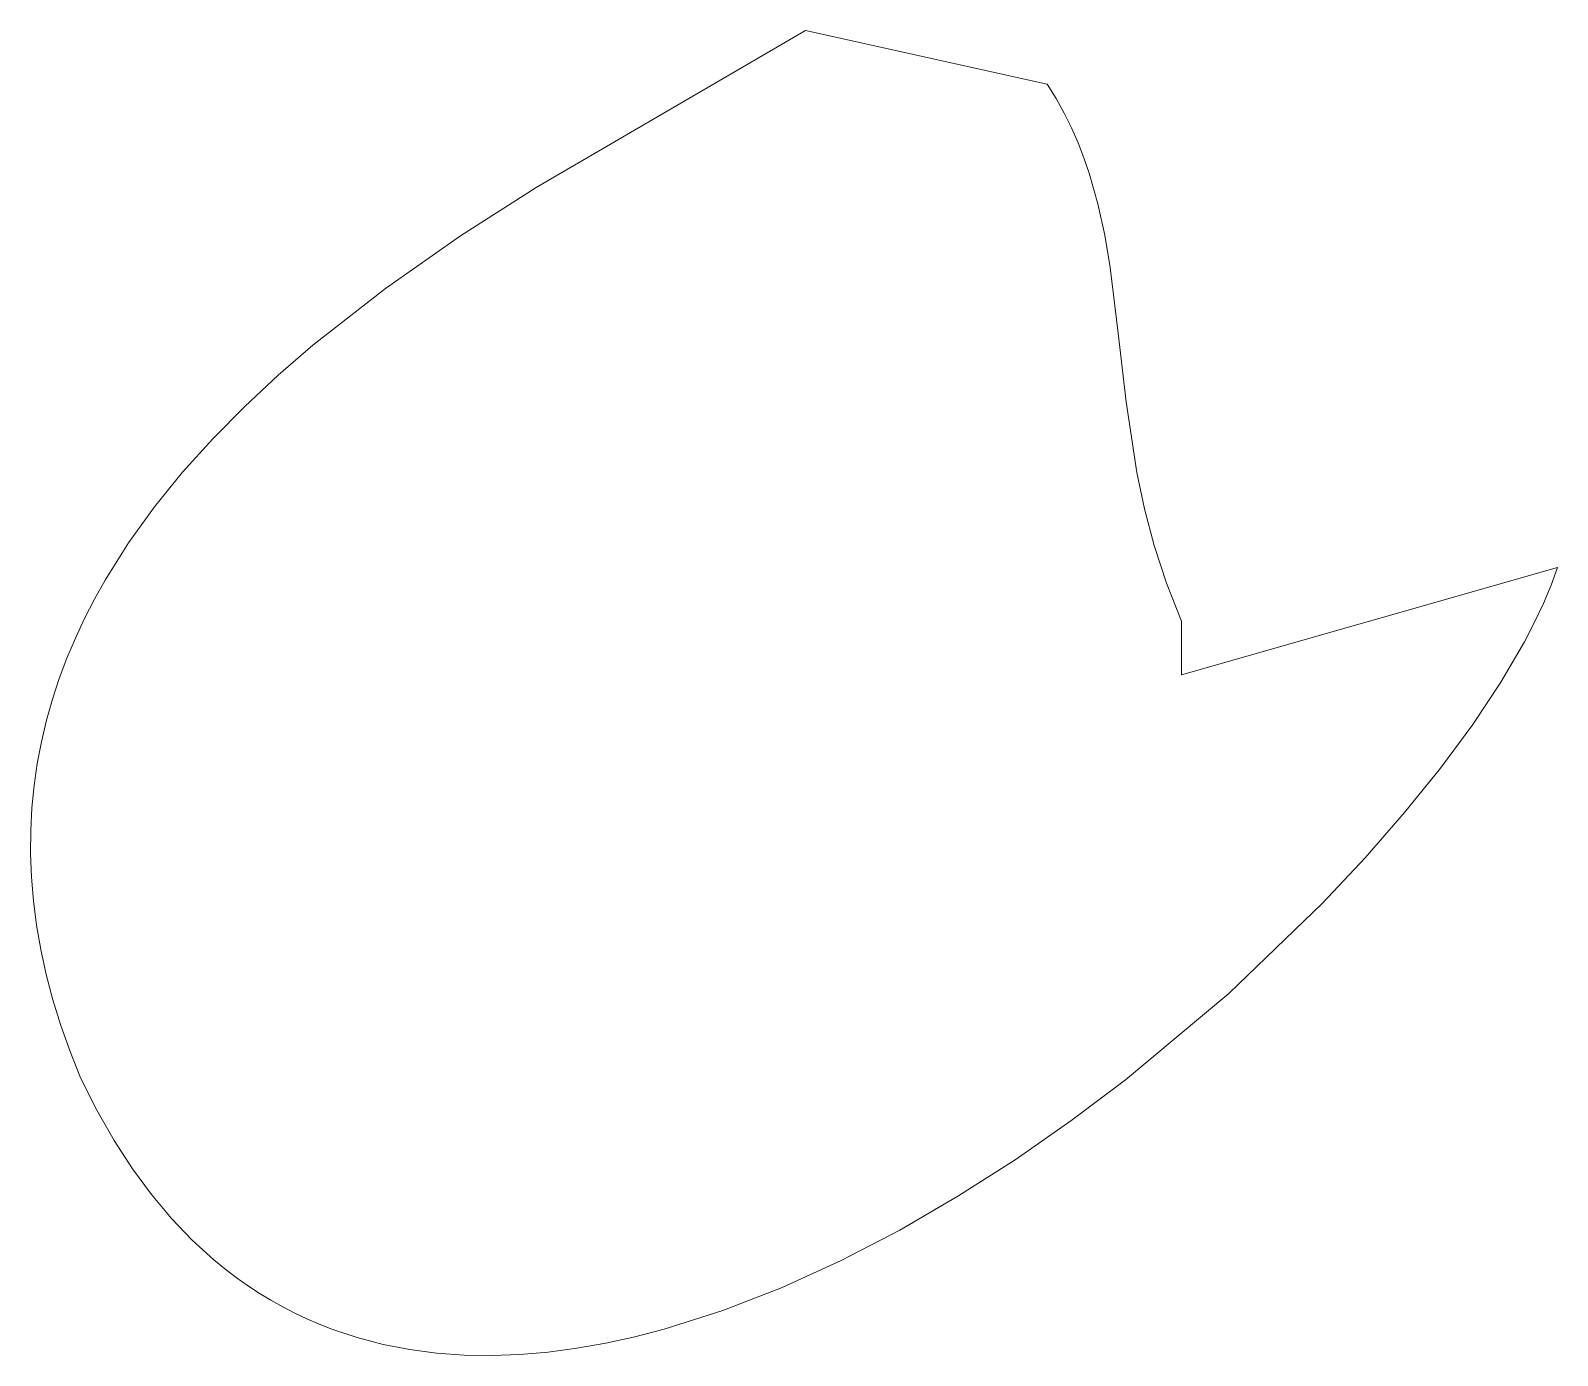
# Model space of a CAD drawing. Header units: centimetres. Extents: x -6.7 to 3.2, y -8.3 to 13.3.
# Drawn here: x 1.42 to 1.986, y 12.244 to 12.735 of the extents above; entities that cross this region are included whole.
import ezdxf

# ---------------------------------------------------------------- set-up
doc = ezdxf.new("R2010")
doc.units = ezdxf.units.CM
doc.header["$MEASUREMENT"] = 0
doc.layers.add('layer 1', color=7, linetype='Continuous')

msp = doc.modelspace()

# ---------------------------------------------------------------- linework, layer by layer
at = {"layer": 'layer 1', "color": 177, "lineweight": 9}
msp.add_open_spline([(1.70724, 12.73518), (1.70724, 12.73518), (1.60731, 12.67702), (1.60731, 12.67702), (1.60731, 12.67702), (1.60731, 12.67702), (1.57931, 12.65905), (1.57931, 12.65905), (1.57931, 12.65905), (1.57931, 12.65905), (1.5515, 12.63957), (1.5515, 12.63957), (1.5515, 12.63957), (1.5515, 12.63957), (1.52459, 12.61851), (1.52459, 12.61851), (1.52459, 12.61851), (1.52459, 12.61851), (1.51169, 12.60737), (1.51169, 12.60737), (1.51169, 12.60737), (1.51169, 12.60737), (1.49927, 12.59581), (1.49927, 12.59581), (1.49927, 12.59581), (1.49927, 12.59581), (1.48743, 12.58383), (1.48743, 12.58383), (1.48743, 12.58383), (1.48743, 12.58383), (1.47626, 12.5714), (1.47626, 12.5714), (1.47626, 12.5714), (1.47626, 12.5714), (1.46583, 12.55853), (1.46583, 12.55853), (1.46583, 12.55853), (1.46583, 12.55853), (1.45624, 12.54521), (1.45624, 12.54521), (1.45624, 12.54521), (1.45624, 12.54521), (1.44758, 12.53143), (1.44758, 12.53143), (1.44758, 12.53143), (1.44758, 12.53143), (1.44362, 12.52436), (1.44362, 12.52436), (1.44362, 12.52436), (1.44362, 12.52436), (1.43993, 12.51717), (1.43993, 12.51717), (1.43993, 12.51717), (1.43993, 12.51717), (1.43651, 12.50987), (1.43651, 12.50987), (1.43651, 12.50987), (1.43651, 12.50987), (1.43338, 12.50244), (1.43338, 12.50244), (1.43338, 12.50244), (1.43338, 12.50244), (1.43054, 12.49489), (1.43054, 12.49489), (1.43054, 12.49489), (1.43054, 12.49489), (1.42802, 12.48722), (1.42802, 12.48722), (1.42802, 12.48722), (1.42802, 12.48722), (1.42581, 12.47943), (1.42581, 12.47943), (1.42581, 12.47943), (1.42581, 12.47943), (1.42393, 12.47151), (1.42393, 12.47151), (1.42393, 12.47151), (1.42393, 12.47151), (1.42239, 12.46346), (1.42239, 12.46346), (1.42239, 12.46346), (1.42239, 12.46346), (1.42121, 12.45529), (1.42121, 12.45529), (1.42121, 12.45529), (1.42121, 12.45529), (1.42039, 12.44698), (1.42039, 12.44698), (1.42039, 12.44698), (1.42039, 12.44698), (1.41994, 12.43855), (1.41994, 12.43855), (1.41994, 12.43855), (1.41994, 12.43855), (1.41988, 12.42999), (1.41988, 12.42999), (1.41988, 12.42999), (1.41988, 12.42999), (1.42021, 12.4213), (1.42021, 12.4213), (1.42021, 12.4213), (1.42021, 12.4213), (1.42095, 12.41247), (1.42095, 12.41247), (1.42095, 12.41247), (1.42095, 12.41247), (1.4221, 12.40352), (1.4221, 12.40352), (1.4221, 12.40352), (1.4221, 12.40352), (1.42369, 12.39442), (1.42369, 12.39442), (1.42369, 12.39442), (1.42369, 12.39442), (1.42571, 12.3852), (1.42571, 12.3852), (1.42571, 12.3852), (1.42571, 12.3852), (1.42819, 12.37583), (1.42819, 12.37583), (1.42819, 12.37583), (1.42819, 12.37583), (1.43113, 12.36633), (1.43113, 12.36633), (1.43113, 12.36633), (1.43113, 12.36633), (1.43454, 12.35669), (1.43454, 12.35669), (1.43454, 12.35669), (1.43454, 12.35669), (1.43843, 12.3469), (1.43843, 12.3469), (1.43843, 12.3469), (1.43843, 12.3469), (1.44448, 12.33483), (1.44448, 12.33483), (1.44448, 12.33483), (1.44448, 12.33483), (1.45089, 12.3236), (1.45089, 12.3236), (1.45089, 12.3236), (1.45089, 12.3236), (1.45764, 12.31319), (1.45764, 12.31319), (1.45764, 12.31319), (1.45764, 12.31319), (1.46473, 12.30359), (1.46473, 12.30359), (1.46473, 12.30359), (1.46473, 12.30359), (1.47212, 12.29478), (1.47212, 12.29478), (1.47212, 12.29478), (1.47212, 12.29478), (1.47982, 12.28674), (1.47982, 12.28674), (1.47982, 12.28674), (1.47982, 12.28674), (1.4878, 12.27945), (1.4878, 12.27945), (1.4878, 12.27945), (1.4878, 12.27945), (1.4919, 12.27608), (1.4919, 12.27608), (1.4919, 12.27608), (1.4919, 12.27608), (1.49606, 12.2729), (1.49606, 12.2729), (1.49606, 12.2729), (1.49606, 12.2729), (1.50029, 12.26989), (1.50029, 12.26989), (1.50029, 12.26989), (1.50029, 12.26989), (1.50459, 12.26706), (1.50459, 12.26706), (1.50459, 12.26706), (1.50459, 12.26706), (1.50894, 12.26441), (1.50894, 12.26441), (1.50894, 12.26441), (1.50894, 12.26441), (1.51336, 12.26192), (1.51336, 12.26192), (1.51336, 12.26192), (1.51336, 12.26192), (1.51783, 12.25961), (1.51783, 12.25961), (1.51783, 12.25961), (1.51783, 12.25961), (1.52236, 12.25747), (1.52236, 12.25747), (1.52236, 12.25747), (1.52236, 12.25747), (1.52695, 12.2555), (1.52695, 12.2555), (1.52695, 12.2555), (1.52695, 12.2555), (1.53159, 12.25368), (1.53159, 12.25368), (1.53159, 12.25368), (1.53159, 12.25368), (1.54103, 12.25054), (1.54103, 12.25054), (1.54103, 12.25054), (1.54103, 12.25054), (1.55066, 12.24803), (1.55066, 12.24803), (1.55066, 12.24803), (1.55066, 12.24803), (1.56047, 12.24613), (1.56047, 12.24613), (1.56047, 12.24613), (1.56047, 12.24613), (1.57045, 12.24483), (1.57045, 12.24483), (1.57045, 12.24483), (1.57045, 12.24483), (1.58059, 12.2441), (1.58059, 12.2441), (1.58059, 12.2441), (1.58059, 12.2441), (1.59087, 12.24394), (1.59087, 12.24394), (1.59087, 12.24394), (1.59087, 12.24394), (1.60127, 12.24431), (1.60127, 12.24431), (1.60127, 12.24431), (1.60127, 12.24431), (1.61179, 12.24521), (1.61179, 12.24521), (1.61179, 12.24521), (1.61179, 12.24521), (1.62242, 12.24661), (1.62242, 12.24661), (1.62242, 12.24661), (1.62242, 12.24661), (1.63313, 12.2485), (1.63313, 12.2485), (1.63313, 12.2485), (1.63313, 12.2485), (1.64392, 12.25087), (1.64392, 12.25087), (1.64392, 12.25087), (1.64392, 12.25087), (1.65476, 12.25369), (1.65476, 12.25369), (1.65476, 12.25369), (1.65476, 12.25369), (1.67659, 12.26061), (1.67659, 12.26061), (1.67659, 12.26061), (1.67659, 12.26061), (1.6985, 12.26914), (1.6985, 12.26914), (1.6985, 12.26914), (1.6985, 12.26914), (1.7204, 12.27913), (1.7204, 12.27913), (1.7204, 12.27913), (1.7204, 12.27913), (1.74216, 12.29045), (1.74216, 12.29045), (1.74216, 12.29045), (1.74216, 12.29045), (1.7637, 12.30294), (1.7637, 12.30294), (1.7637, 12.30294), (1.7637, 12.30294), (1.78489, 12.31647), (1.78489, 12.31647), (1.78489, 12.31647), (1.78489, 12.31647), (1.80563, 12.3309), (1.80563, 12.3309), (1.80563, 12.3309), (1.80563, 12.3309), (1.82582, 12.34608), (1.82582, 12.34608), (1.82582, 12.34608), (1.82582, 12.34608), (1.86411, 12.37817), (1.86411, 12.37817), (1.86411, 12.37817), (1.86411, 12.37817), (1.8989, 12.41158), (1.8989, 12.41158), (1.8989, 12.41158), (1.8989, 12.41158), (1.91472, 12.42844), (1.91472, 12.42844), (1.91472, 12.42844), (1.91472, 12.42844), (1.92934, 12.44521), (1.92934, 12.44521), (1.92934, 12.44521), (1.92934, 12.44521), (1.94266, 12.46175), (1.94266, 12.46175), (1.94266, 12.46175), (1.94266, 12.46175), (1.95457, 12.47792), (1.95457, 12.47792), (1.95457, 12.47792), (1.95457, 12.47792), (1.96497, 12.49357), (1.96497, 12.49357), (1.96497, 12.49357), (1.96497, 12.49357), (1.97375, 12.50858), (1.97375, 12.50858), (1.97375, 12.50858), (1.97375, 12.50858), (1.97749, 12.51579), (1.97749, 12.51579), (1.97749, 12.51579), (1.97749, 12.51579), (1.98079, 12.52279), (1.98079, 12.52279), (1.98079, 12.52279), (1.98079, 12.52279), (1.98363, 12.52955), (1.98363, 12.52955), (1.98363, 12.52955), (1.98363, 12.52955), (1.986, 12.53607), (1.986, 12.53607), (1.986, 12.53607), (1.986, 12.53607), (1.84662, 12.49624), (1.84662, 12.49624), (1.84662, 12.49624), (1.84662, 12.49624), (1.84662, 12.51615), (1.84662, 12.51615), (1.84662, 12.51615), (1.84662, 12.51615), (1.84099, 12.53028), (1.84099, 12.53028), (1.84099, 12.53028), (1.84099, 12.53028), (1.83645, 12.54419), (1.83645, 12.54419), (1.83645, 12.54419), (1.83645, 12.54419), (1.83285, 12.55787), (1.83285, 12.55787), (1.83285, 12.55787), (1.83285, 12.55787), (1.83003, 12.57133), (1.83003, 12.57133), (1.83003, 12.57133), (1.83003, 12.57133), (1.82604, 12.59757), (1.82604, 12.59757), (1.82604, 12.59757), (1.82604, 12.59757), (1.82317, 12.62292), (1.82317, 12.62292), (1.82317, 12.62292), (1.82317, 12.62292), (1.82013, 12.64737), (1.82013, 12.64737), (1.82013, 12.64737), (1.82013, 12.64737), (1.81813, 12.65925), (1.81813, 12.65925), (1.81813, 12.65925), (1.81813, 12.65925), (1.8156, 12.67091), (1.8156, 12.67091), (1.8156, 12.67091), (1.8156, 12.67091), (1.81236, 12.68234), (1.81236, 12.68234), (1.81236, 12.68234), (1.81236, 12.68234), (1.81044, 12.68797), (1.81044, 12.68797), (1.81044, 12.68797), (1.81044, 12.68797), (1.80827, 12.69354), (1.80827, 12.69354), (1.80827, 12.69354), (1.80827, 12.69354), (1.80585, 12.69906), (1.80585, 12.69906), (1.80585, 12.69906), (1.80585, 12.69906), (1.80315, 12.70452), (1.80315, 12.70452), (1.80315, 12.70452), (1.80315, 12.70452), (1.80015, 12.70993), (1.80015, 12.70993), (1.80015, 12.70993), (1.80015, 12.70993), (1.79684, 12.71527), (1.79684, 12.71527), (1.79684, 12.71527), (1.79684, 12.71527), (1.70724, 12.73518), (1.70724, 12.73518), (1.70724, 12.73518), (1.70724, 12.73518), (1.70724, 12.73518), (1.70724, 12.73518)], degree=3, knots=[0, 0, 0, 0, 0.009709, 0.009709, 0.009709, 0.009709, 0.019417, 0.019417, 0.019417, 0.019417, 0.029126, 0.029126, 0.029126, 0.029126, 0.038835, 0.038835, 0.038835, 0.038835, 0.048544, 0.048544, 0.048544, 0.048544, 0.058252, 0.058252, 0.058252, 0.058252, 0.067961, 0.067961, 0.067961, 0.067961, 0.07767, 0.07767, 0.07767, 0.07767, 0.087379, 0.087379, 0.087379, 0.087379, 0.097087, 0.097087, 0.097087, 0.097087, 0.106796, 0.106796, 0.106796, 0.106796, 0.116505, 0.116505, 0.116505, 0.116505, 0.126214, 0.126214, 0.126214, 0.126214, 0.135922, 0.135922, 0.135922, 0.135922, 0.145631, 0.145631, 0.145631, 0.145631, 0.15534, 0.15534, 0.15534, 0.15534, 0.165049, 0.165049, 0.165049, 0.165049, 0.174757, 0.174757, 0.174757, 0.174757, 0.184466, 0.184466, 0.184466, 0.184466, 0.194175, 0.194175, 0.194175, 0.194175, 0.203883, 0.203883, 0.203883, 0.203883, 0.213592, 0.213592, 0.213592, 0.213592, 0.223301, 0.223301, 0.223301, 0.223301, 0.23301, 0.23301, 0.23301, 0.23301, 0.242718, 0.242718, 0.242718, 0.242718, 0.252427, 0.252427, 0.252427, 0.252427, 0.262136, 0.262136, 0.262136, 0.262136, 0.271845, 0.271845, 0.271845, 0.271845, 0.281553, 0.281553, 0.281553, 0.281553, 0.291262, 0.291262, 0.291262, 0.291262, 0.300971, 0.300971, 0.300971, 0.300971, 0.31068, 0.31068, 0.31068, 0.31068, 0.320388, 0.320388, 0.320388, 0.320388, 0.330097, 0.330097, 0.330097, 0.330097, 0.339806, 0.339806, 0.339806, 0.339806, 0.349515, 0.349515, 0.349515, 0.349515, 0.359223, 0.359223, 0.359223, 0.359223, 0.368932, 0.368932, 0.368932, 0.368932, 0.378641, 0.378641, 0.378641, 0.378641, 0.38835, 0.38835, 0.38835, 0.38835, 0.398058, 0.398058, 0.398058, 0.398058, 0.407767, 0.407767, 0.407767, 0.407767, 0.417476, 0.417476, 0.417476, 0.417476, 0.427184, 0.427184, 0.427184, 0.427184, 0.436893, 0.436893, 0.436893, 0.436893, 0.446602, 0.446602, 0.446602, 0.446602, 0.456311, 0.456311, 0.456311, 0.456311, 0.466019, 0.466019, 0.466019, 0.466019, 0.475728, 0.475728, 0.475728, 0.475728, 0.485437, 0.485437, 0.485437, 0.485437, 0.495146, 0.495146, 0.495146, 0.495146, 0.504854, 0.504854, 0.504854, 0.504854, 0.514563, 0.514563, 0.514563, 0.514563, 0.524272, 0.524272, 0.524272, 0.524272, 0.533981, 0.533981, 0.533981, 0.533981, 0.543689, 0.543689, 0.543689, 0.543689, 0.553398, 0.553398, 0.553398, 0.553398, 0.563107, 0.563107, 0.563107, 0.563107, 0.572816, 0.572816, 0.572816, 0.572816, 0.582524, 0.582524, 0.582524, 0.582524, 0.592233, 0.592233, 0.592233, 0.592233, 0.601942, 0.601942, 0.601942, 0.601942, 0.61165, 0.61165, 0.61165, 0.61165, 0.621359, 0.621359, 0.621359, 0.621359, 0.631068, 0.631068, 0.631068, 0.631068, 0.640777, 0.640777, 0.640777, 0.640777, 0.650485, 0.650485, 0.650485, 0.650485, 0.660194, 0.660194, 0.660194, 0.660194, 0.669903, 0.669903, 0.669903, 0.669903, 0.679612, 0.679612, 0.679612, 0.679612, 0.68932, 0.68932, 0.68932, 0.68932, 0.699029, 0.699029, 0.699029, 0.699029, 0.708738, 0.708738, 0.708738, 0.708738, 0.718447, 0.718447, 0.718447, 0.718447, 0.728155, 0.728155, 0.728155, 0.728155, 0.737864, 0.737864, 0.737864, 0.737864, 0.747573, 0.747573, 0.747573, 0.747573, 0.757282, 0.757282, 0.757282, 0.757282, 0.76699, 0.76699, 0.76699, 0.76699, 0.776699, 0.776699, 0.776699, 0.776699, 0.786408, 0.786408, 0.786408, 0.786408, 0.796117, 0.796117, 0.796117, 0.796117, 0.805825, 0.805825, 0.805825, 0.805825, 0.815534, 0.815534, 0.815534, 0.815534, 0.825243, 0.825243, 0.825243, 0.825243, 0.834951, 0.834951, 0.834951, 0.834951, 0.84466, 0.84466, 0.84466, 0.84466, 0.854369, 0.854369, 0.854369, 0.854369, 0.864078, 0.864078, 0.864078, 0.864078, 0.873786, 0.873786, 0.873786, 0.873786, 0.883495, 0.883495, 0.883495, 0.883495, 0.893204, 0.893204, 0.893204, 0.893204, 0.902913, 0.902913, 0.902913, 0.902913, 0.912621, 0.912621, 0.912621, 0.912621, 0.92233, 0.92233, 0.92233, 0.92233, 0.932039, 0.932039, 0.932039, 0.932039, 0.941748, 0.941748, 0.941748, 0.941748, 0.951456, 0.951456, 0.951456, 0.951456, 0.961165, 0.961165, 0.961165, 0.961165, 0.970874, 0.970874, 0.970874, 0.970874, 0.980583, 0.980583, 0.980583, 0.980583, 1, 1, 1, 1], dxfattribs=at)

doc.saveas('drawing.dxf')
